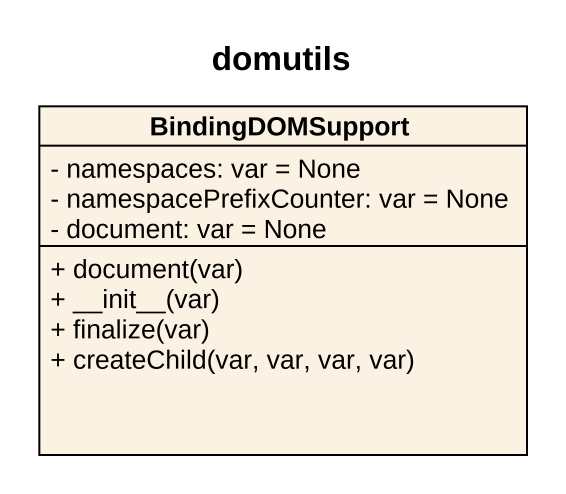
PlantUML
@startuml
title domutils
hide circle
hide empty members
skinparam classAttributeIconSize 0
class BindingDOMSupport {
  - namespaces: var = None
  - namespacePrefixCounter: var = None
  - document: var = None
  + document(var)
  + ~__init~__(var)
  + finalize(var)
  + createChild(var, var, var, var)
}
@enduml
